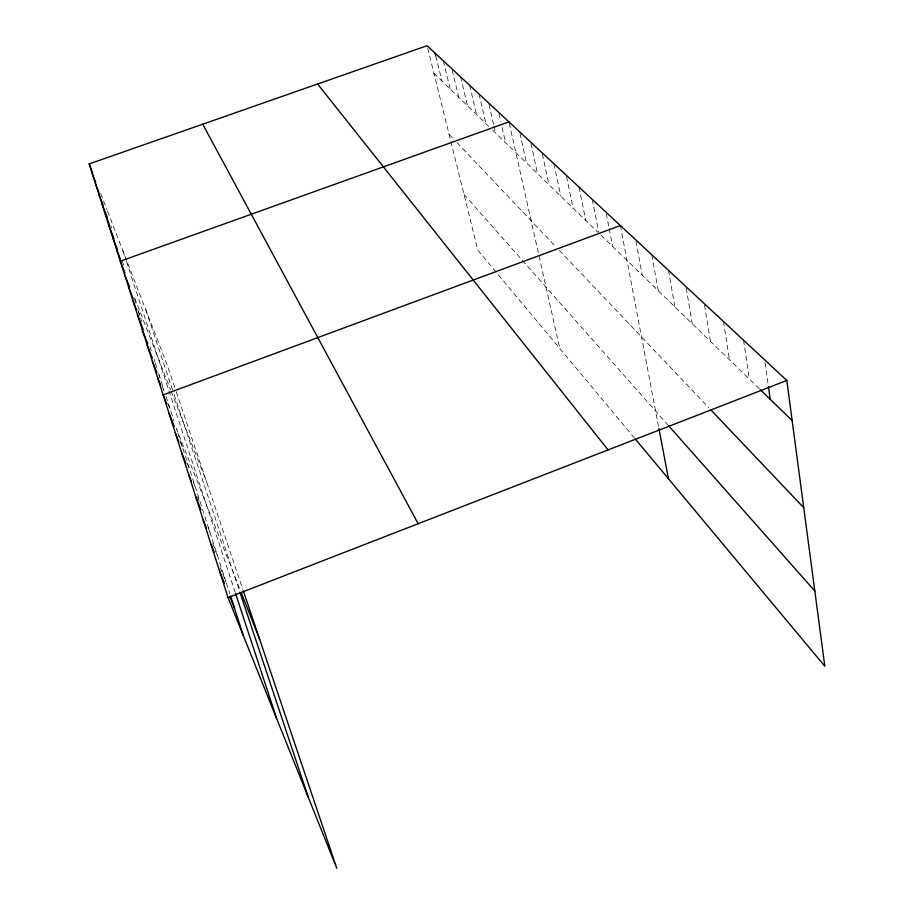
<?xml version="1.0" encoding="UTF-8"?>
<svg xmlns="http://www.w3.org/2000/svg" width="914" height="914" viewBox="0 0 914 914"><rect width="100%" height="100%" fill="white"/><g stroke="black" fill="none" stroke-linecap="round" stroke-linejoin="round"><path stroke-width="0.69" stroke-dasharray="4.57 3.43" d="M433.91 73.223L488.819 126.452M492.68 130.199L597.973 232.293M600.955 235.184L759.283 388.701M449.071 134.301L453.55 139.008M457.126 142.79L555.586 246.449M559.379 250.436L708.693 407.644M463.981 194.408L668.648 425.775M634.522 438.08L477.828 250.208L427.089 45.7M220.297 567.663L222.353 572.792M222.867 574.072L225.941 581.761L176.471 428.677L240.622 591.141M208.084 527.686L210.14 532.851M212.619 543.624L217.84 556.717M187.519 463.729L189.049 467.591M193.174 481.838L195.756 488.362M197.527 496.885L199.103 500.838M167.719 403.257L170.747 410.957M180.538 442.445L182.629 447.711M158.945 374.969L159.961 377.573M162.144 386.039L164.212 391.306M134.678 297.93L170.61 389.878M171.112 391.146L206.713 482.226M138.197 311.56L139.705 315.421M100.654 193.517L107.064 210.014M107.555 211.283L167.068 364.595L174.997 388.096M176.231 391.775L242.838 589.45M145.852 309.926L173.226 392.072M174.117 394.722L239.982 592.363M122.956 250.962L125.961 260.102M126.395 261.415L235.001 591.849M110.754 225.301L111.622 227.986M122.339 261.13L123.607 265.071M134.621 299.164L136.323 304.408M138.071 309.835L139.831 315.273M140.71 317.992L141.956 321.831M149.976 346.669L151.198 350.462M154.055 359.305L154.877 361.83M155.3 363.144L156.991 368.388M158.693 373.632L164.029 390.152M166.097 396.55L174.026 421.08M226.364 583.075L229.768 593.609M435.75 55.8L441.942 81.003M443.347 60.827L450.202 89.024M452.179 70.104L458.725 97.284M460.622 76.902L467.511 105.796M469.67 85.322L476.571 114.581M479.005 94.016L485.917 123.641M488.979 104.356L493.686 124.818M494.006 126.189L495.571 133.01M498.941 113.656L500.838 121.95M502.094 127.48L505.545 142.675M509.247 123.207L559.814 348.508M519.906 133.158L526.51 163M530.954 143.452L537.546 173.706M542.39 154.112L548.96 184.777M553.941 163.743L560.796 196.247M566.52 176.562L573.067 208.141M578.996 187.062L585.783 220.468M592.249 199.389L598.727 231.928M606.29 213.59L608.964 227.335M609.238 228.706L612.711 246.586M620.355 225.541L658.686 427.272M635.973 241.205L642.279 275.24M651.762 254.766L658.229 290.709M668.511 270.35L674.863 306.841M686.231 288.001L692.241 323.693M704.534 305.059L710.406 341.31M723.477 321.5L729.429 359.739M743.573 340.202L749.343 379.059M765.052 362.641L768.24 385.205"/><path stroke-width="1.37" d="M243.284 590.775L336.798 868.3L228.054 597.596L786.817 380.453L824.828 666.249L635.379 439.108M620.355 225.541L163.138 394.894L166.725 403.988M508.938 121.87L120.317 261.187L124.921 272.966M228.054 597.596L89.172 163.926L427.089 45.7L786.817 380.453M760.277 389.661L792.152 420.566M710.578 409.621L803.749 507.716M668.648 425.775L814.831 591.015M317.604 84.008L608.061 449.917M202.725 124.19L418.166 523.722M211.077 544.595L214.15 552.284M219.349 570.416L224.558 583.406M229.757 596.396L234.441 608.084M195.733 496.69L200.874 509.601M203.216 520.055L206.358 527.904M175.305 432.87L178.87 441.873M181.795 453.173L185.93 463.592M188.604 474.423L191.232 481.027M157.608 377.619L160.636 385.308M241.136 592.443L259.679 639.423M169.09 413.471L174.288 426.644M133.01 300.809L136.574 309.926M137.557 315.01L143.247 329.52M142.276 329.76L147.817 343.87M147.188 345.081L152.295 358.082M152.295 361.03L156.957 372.878M112.571 237.012L117.563 249.785M116.375 248.894L120.42 259.233M124.395 273.926L129.582 287.179M128.623 287.122L133.158 298.695M89.172 163.926L92.668 172.94M92.2 173.397L95.742 182.526M95.33 183.177L98.918 192.408M98.563 193.254L103.019 204.713M101.9 203.673L107.406 217.84M105.339 214.413L109.406 224.844M108.892 225.53L114.044 238.714M239.982 592.363L308.292 797.339M235.435 593.163L276.622 718.507M230.614 596.236L243.398 635.778M435.098 53.149L435.75 55.8M658.937 428.62L668.465 478.776M768.434 386.611L770.228 399.304"/></g></svg>
